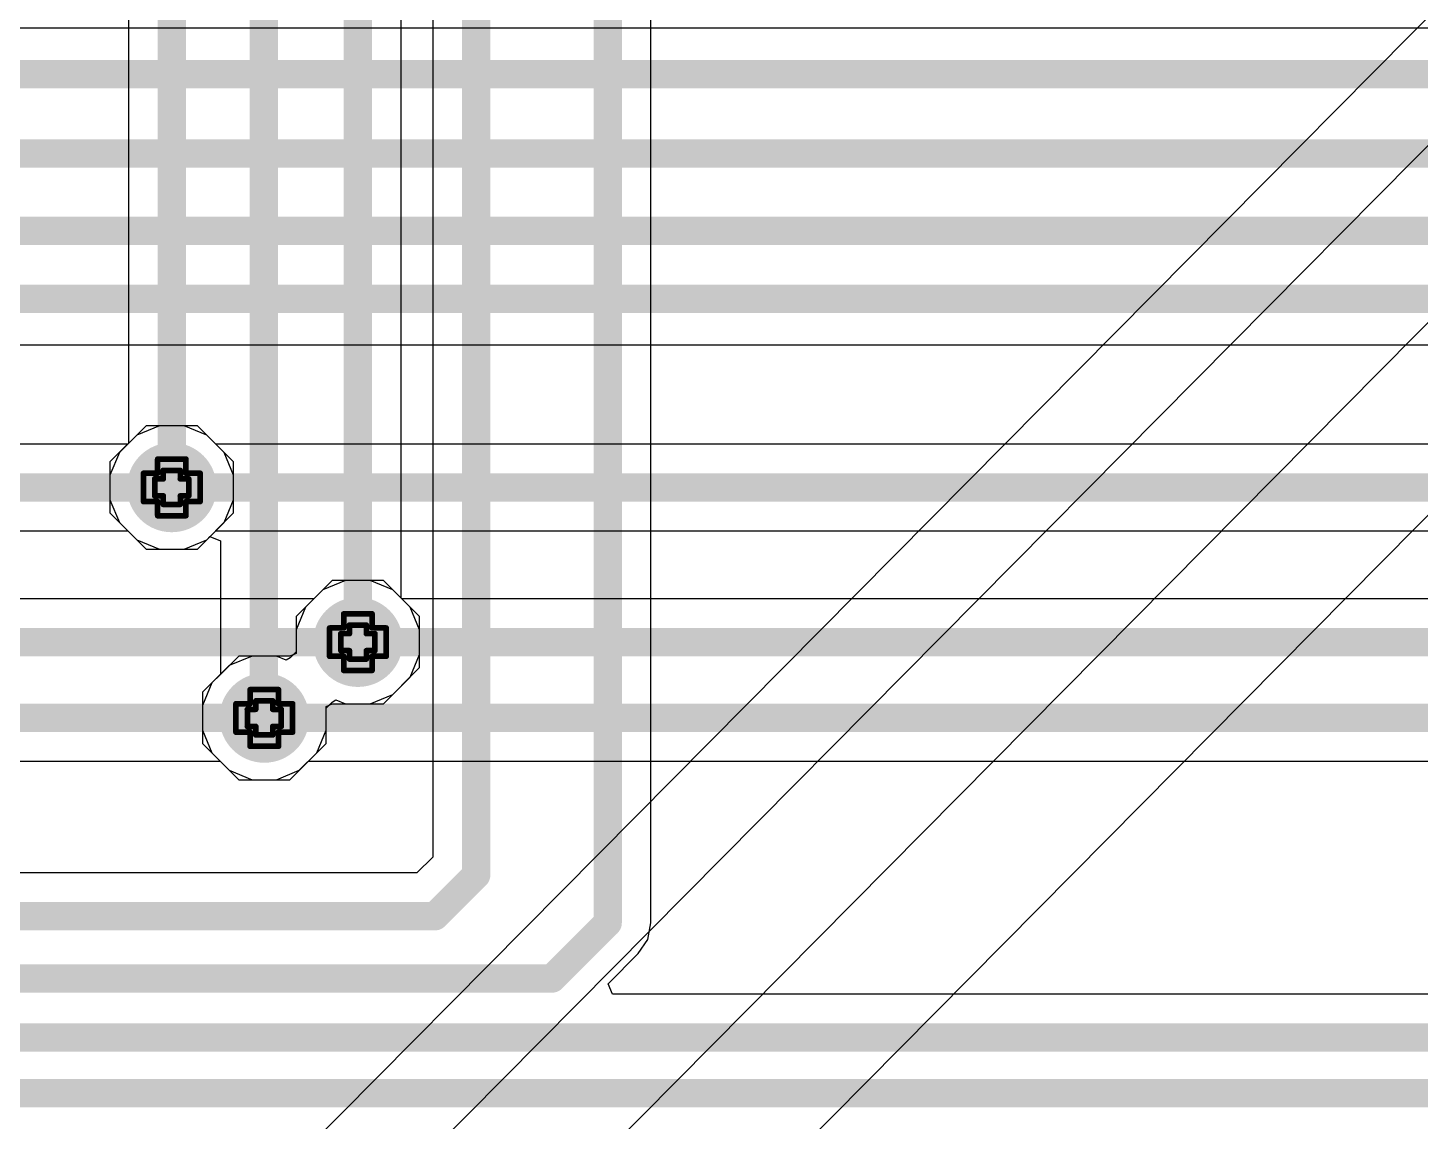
# Model space of a CAD drawing. Header units: inches. Extents: x -4 to 5258, y -4 to 5281.
# Drawn here: x 65.93 to 78.42, y 43.55 to 53.36 of the extents above; entities that cross this region are included whole.
import ezdxf

# ---------------------------------------------------------------- set-up
doc = ezdxf.new("R2010")
doc.units = ezdxf.units.IN
for name, color, linetype in [('Bottom Layer', 5, 'Continuous'), ('Bottom Solder', 6, 'Continuous'), ('Drill Drawing', 1, 'Continuous'), ('Layer 1', 16, 'Continuous'), ('Layer 2', 76, 'Continuous'), ('Top Layer', 1, 'Continuous'), ('Top Solder', 216, 'Continuous'), ('Via Holes', 16, 'Continuous')]:
    doc.layers.add(name, color=color, linetype=linetype)

# ---------------------------------------------------------------- blocks, each defined once
blk = doc.blocks.new('13_WQFN_HR__3_2__31')
at = {"layer": 'Top Solder'}
for p in [(-0.575, 1.81), (-0.547, -0.923), (0.575, 1.81), (1.178, -0.923)]:
    blk.add_line(p, (5220.676, 5271.621), dxfattribs=at)

msp = doc.modelspace()

# ---------------------------------------------------------------- hatches: boundary and pattern name
at = {"layer": 'Bottom Layer'}
h = msp.add_hatch(color=5, dxfattribs=at)
edge = h.paths.add_edge_path()
edge.add_arc((67.225, 49.237), 0.3, 0, 360)
h = msp.add_hatch(color=5, dxfattribs=at)
edge = h.paths.add_edge_path()
edge.add_arc((68.894, 47.849), 0.3, 0, 360)
h = msp.add_hatch(color=5, dxfattribs=at)
edge = h.paths.add_edge_path()
edge.add_arc((68.055, 47.169), 0.3, 0, 360)
at = {"layer": 'Bottom Solder'}
h = msp.add_hatch(color=6, dxfattribs=at)
edge = h.paths.add_edge_path()
edge.add_arc((67.225, 49.237), 0.402, 0, 360)
h = msp.add_hatch(color=6, dxfattribs=at)
edge = h.paths.add_edge_path()
edge.add_arc((68.894, 47.849), 0.402, 0, 360)
h = msp.add_hatch(color=6, dxfattribs=at)
edge = h.paths.add_edge_path()
edge.add_arc((68.055, 47.169), 0.402, 0, 360)
at = {"layer": 'Layer 1'}
h = msp.add_hatch(color=16, dxfattribs=at)
edge = h.paths.add_edge_path()
edge.add_arc((67.225, 49.237), 0.3, 0, 360)
h = msp.add_hatch(color=16, dxfattribs=at)
edge = h.paths.add_edge_path()
edge.add_arc((68.894, 47.849), 0.3, 0, 360)
h = msp.add_hatch(color=16, dxfattribs=at)
edge = h.paths.add_edge_path()
edge.add_arc((68.055, 47.169), 0.3, 0, 360)
at = {"layer": 'Layer 2'}
h = msp.add_hatch(color=76, dxfattribs=at)
edge = h.paths.add_edge_path()
edge.add_arc((67.225, 49.237), 0.3, 0, 360)
h = msp.add_hatch(color=76, dxfattribs=at)
edge = h.paths.add_edge_path()
edge.add_arc((68.894, 47.849), 0.3, 0, 360)
h = msp.add_hatch(color=76, dxfattribs=at)
edge = h.paths.add_edge_path()
edge.add_arc((68.055, 47.169), 0.3, 0, 360)
at = {"layer": 'Top Layer'}
h = msp.add_hatch(color=1, dxfattribs=at)
edge = h.paths.add_edge_path()
edge.add_arc((67.225, 49.237), 0.3, 0, 360)
h = msp.add_hatch(color=1, dxfattribs=at)
edge = h.paths.add_edge_path()
edge.add_arc((68.894, 47.849), 0.3, 0, 360)
h = msp.add_hatch(color=1, dxfattribs=at)
edge = h.paths.add_edge_path()
edge.add_arc((68.055, 47.169), 0.3, 0, 360)
at = {"layer": 'Top Solder'}
h = msp.add_hatch(color=216, dxfattribs=at)
edge = h.paths.add_edge_path()
edge.add_arc((67.225, 49.237), 0.402, 0, 360)
h = msp.add_hatch(color=216, dxfattribs=at)
edge = h.paths.add_edge_path()
edge.add_arc((68.894, 47.849), 0.402, 0, 360)
h = msp.add_hatch(color=216, dxfattribs=at)
edge = h.paths.add_edge_path()
edge.add_arc((68.055, 47.169), 0.402, 0, 360)
at = {"layer": 'Via Holes'}
h = msp.add_hatch(color=7, dxfattribs=at)
edge = h.paths.add_edge_path()
edge.add_arc((67.225, 49.237), 0.15, 0, 360)
h = msp.add_hatch(color=7, dxfattribs=at)
edge = h.paths.add_edge_path()
edge.add_arc((68.894, 47.849), 0.15, 0, 360)
h = msp.add_hatch(color=7, dxfattribs=at)
edge = h.paths.add_edge_path()
edge.add_arc((68.055, 47.169), 0.15, 0, 360)

# ---------------------------------------------------------------- linework, layer by layer
at = {"layer": 'Bottom Layer'}
for p, q in [((66.837, 64.885), (66.837, 49.632)), ((69.283, 48.244), (69.283, 64.405)), ((66.837, 49.632), (66.756, 49.551)), ((66.756, 49.551), (66.671, 49.348)), ((66.671, 49.348), (66.671, 49.127)), ((66.671, 49.127), (66.756, 48.923)), ((66.756, 48.923), (66.912, 48.768)), ((66.912, 48.768), (67.115, 48.683)), ((67.336, 48.683), (67.539, 48.768)), ((67.539, 48.768), (67.567, 48.796)), ((67.567, 48.796), (67.661, 48.757)), ((67.661, 48.757), (67.661, 47.559)), ((67.115, 48.683), (67.336, 48.683)), ((69.364, 48.163), (69.283, 48.244)), ((69.448, 47.959), (69.364, 48.163)), ((69.448, 47.739), (69.448, 47.959)), ((69.364, 47.535), (69.448, 47.739)), ((67.585, 47.483), (67.501, 47.28)), ((67.661, 47.559), (67.585, 47.483)), ((69.208, 47.38), (69.364, 47.535)), ((68.663, 47.311), (68.698, 47.331)), ((68.698, 47.331), (68.784, 47.295)), ((69.005, 47.295), (69.208, 47.38)), ((67.501, 47.28), (67.501, 47.059)), ((68.609, 47.258), (68.663, 47.311)), ((68.609, 47.059), (68.609, 47.258)), ((68.784, 47.295), (69.005, 47.295)), ((67.501, 47.059), (67.585, 46.856)), ((68.525, 46.856), (68.609, 47.059)), ((67.585, 46.856), (67.741, 46.7)), ((68.369, 46.7), (68.525, 46.856)), ((67.741, 46.7), (67.945, 46.615)), ((67.945, 46.615), (68.165, 46.615)), ((68.165, 46.615), (68.369, 46.7))]:
    msp.add_line(p, q, dxfattribs=at)
for points in [[(67.225, 49.237, 0.254, 0.254, 0), (67.225, 65.28, 0.254, 0.254, 0)], [(68.894, 47.849, 0.254, 0.254, 0), (68.894, 64.71, 0.254, 0.254, 0)], [(68.05, 47.175, 0.254, 0.254, 0), (68.05, 62.924, 0.254, 0.254, 0)], [(68.05, 47.175, 0.254, 0.254, 0), (68.055, 47.169, 0.254, 0.254, 0)]]:
    msp.add_lwpolyline(points, format="xyseb", dxfattribs=at)
for points in [[(67.162, 49.237, 0.127, 0.127, 1), (67.289, 49.237, 0.127, 0.127, 1)], [(68.831, 47.849, 0.127, 0.127, 1), (68.958, 47.849, 0.127, 0.127, 1)], [(67.986, 47.175, 0.127, 0.127, 1), (68.113, 47.175, 0.127, 0.127, 1)], [(67.986, 47.175, 0.127, 0.127, 1), (68.113, 47.175, 0.127, 0.127, 1)], [(67.991, 47.169, 0.127, 0.127, 1), (68.118, 47.169, 0.127, 0.127, 1)]]:
    msp.add_lwpolyline(points, format="xyseb", close=True, dxfattribs=at)
at = {"layer": 'Drill Drawing'}
for points in [[(67.098, 49.364, 0.0508, 0.0508, 0), (67.098, 49.491, 0.0508, 0.0508, 0)], [(67.098, 49.491, 0.0508, 0.0508, 0), (67.352, 49.491, 0.0508, 0.0508, 0)], [(67.352, 49.364, 0.0508, 0.0508, 0), (67.352, 49.491, 0.0508, 0.0508, 0)], [(66.971, 49.11, 0.0508, 0.0508, 0), (66.971, 49.364, 0.0508, 0.0508, 0)], [(66.971, 49.364, 0.0508, 0.0508, 0), (67.098, 49.364, 0.0508, 0.0508, 0)], [(67.073, 49.161, 0.0508, 0.0508, 0), (67.073, 49.314, 0.0508, 0.0508, 0)], [(67.073, 49.314, 0.0508, 0.0508, 0), (67.149, 49.314, 0.0508, 0.0508, 0)], [(67.149, 49.314, 0.0508, 0.0508, 0), (67.149, 49.39, 0.0508, 0.0508, 0)], [(67.149, 49.39, 0.0508, 0.0508, 0), (67.302, 49.39, 0.0508, 0.0508, 0)], [(67.302, 49.314, 0.0508, 0.0508, 0), (67.302, 49.39, 0.0508, 0.0508, 0)], [(67.302, 49.314, 0.0508, 0.0508, 0), (67.378, 49.314, 0.0508, 0.0508, 0)], [(67.352, 49.364, 0.0508, 0.0508, 0), (67.479, 49.364, 0.0508, 0.0508, 0)], [(67.378, 49.161, 0.0508, 0.0508, 0), (67.378, 49.314, 0.0508, 0.0508, 0)], [(67.479, 49.11, 0.0508, 0.0508, 0), (67.479, 49.364, 0.0508, 0.0508, 0)], [(66.971, 49.11, 0.0508, 0.0508, 0), (67.098, 49.11, 0.0508, 0.0508, 0)], [(67.073, 49.161, 0.0508, 0.0508, 0), (67.149, 49.161, 0.0508, 0.0508, 0)], [(67.098, 48.983, 0.0508, 0.0508, 0), (67.098, 49.11, 0.0508, 0.0508, 0)], [(67.149, 49.085, 0.0508, 0.0508, 0), (67.149, 49.161, 0.0508, 0.0508, 0)], [(67.149, 49.085, 0.0508, 0.0508, 0), (67.302, 49.085, 0.0508, 0.0508, 0)], [(67.302, 49.161, 0.0508, 0.0508, 0), (67.378, 49.161, 0.0508, 0.0508, 0)], [(67.302, 49.085, 0.0508, 0.0508, 0), (67.302, 49.161, 0.0508, 0.0508, 0)], [(67.352, 49.11, 0.0508, 0.0508, 0), (67.479, 49.11, 0.0508, 0.0508, 0)], [(67.352, 48.983, 0.0508, 0.0508, 0), (67.352, 49.11, 0.0508, 0.0508, 0)], [(67.098, 48.983, 0.0508, 0.0508, 0), (67.352, 48.983, 0.0508, 0.0508, 0)], [(68.767, 47.976, 0.0508, 0.0508, 0), (68.767, 48.103, 0.0508, 0.0508, 0)], [(68.767, 48.103, 0.0508, 0.0508, 0), (69.021, 48.103, 0.0508, 0.0508, 0)], [(69.021, 47.976, 0.0508, 0.0508, 0), (69.021, 48.103, 0.0508, 0.0508, 0)], [(68.64, 47.722, 0.0508, 0.0508, 0), (68.64, 47.976, 0.0508, 0.0508, 0)], [(68.64, 47.976, 0.0508, 0.0508, 0), (68.767, 47.976, 0.0508, 0.0508, 0)], [(68.742, 47.773, 0.0508, 0.0508, 0), (68.742, 47.925, 0.0508, 0.0508, 0)], [(68.742, 47.925, 0.0508, 0.0508, 0), (68.818, 47.925, 0.0508, 0.0508, 0)], [(68.818, 47.925, 0.0508, 0.0508, 0), (68.818, 48.002, 0.0508, 0.0508, 0)], [(68.818, 48.002, 0.0508, 0.0508, 0), (68.971, 48.002, 0.0508, 0.0508, 0)], [(68.971, 47.925, 0.0508, 0.0508, 0), (68.971, 48.002, 0.0508, 0.0508, 0)], [(68.971, 47.925, 0.0508, 0.0508, 0), (69.047, 47.925, 0.0508, 0.0508, 0)], [(69.021, 47.976, 0.0508, 0.0508, 0), (69.148, 47.976, 0.0508, 0.0508, 0)], [(69.047, 47.773, 0.0508, 0.0508, 0), (69.047, 47.925, 0.0508, 0.0508, 0)], [(69.148, 47.722, 0.0508, 0.0508, 0), (69.148, 47.976, 0.0508, 0.0508, 0)], [(68.64, 47.722, 0.0508, 0.0508, 0), (68.767, 47.722, 0.0508, 0.0508, 0)], [(68.742, 47.773, 0.0508, 0.0508, 0), (68.818, 47.773, 0.0508, 0.0508, 0)], [(68.767, 47.595, 0.0508, 0.0508, 0), (68.767, 47.722, 0.0508, 0.0508, 0)], [(68.818, 47.697, 0.0508, 0.0508, 0), (68.818, 47.773, 0.0508, 0.0508, 0)], [(68.818, 47.697, 0.0508, 0.0508, 0), (68.971, 47.697, 0.0508, 0.0508, 0)], [(68.971, 47.773, 0.0508, 0.0508, 0), (69.047, 47.773, 0.0508, 0.0508, 0)], [(68.971, 47.697, 0.0508, 0.0508, 0), (68.971, 47.773, 0.0508, 0.0508, 0)], [(69.021, 47.722, 0.0508, 0.0508, 0), (69.148, 47.722, 0.0508, 0.0508, 0)], [(69.021, 47.595, 0.0508, 0.0508, 0), (69.021, 47.722, 0.0508, 0.0508, 0)], [(68.767, 47.595, 0.0508, 0.0508, 0), (69.021, 47.595, 0.0508, 0.0508, 0)], [(67.928, 47.296, 0.0508, 0.0508, 0), (67.928, 47.423, 0.0508, 0.0508, 0)], [(67.928, 47.423, 0.0508, 0.0508, 0), (68.182, 47.423, 0.0508, 0.0508, 0)], [(67.979, 47.246, 0.0508, 0.0508, 0), (67.979, 47.322, 0.0508, 0.0508, 0)], [(67.979, 47.322, 0.0508, 0.0508, 0), (68.131, 47.322, 0.0508, 0.0508, 0)], [(68.131, 47.246, 0.0508, 0.0508, 0), (68.131, 47.322, 0.0508, 0.0508, 0)], [(68.182, 47.296, 0.0508, 0.0508, 0), (68.182, 47.423, 0.0508, 0.0508, 0)], [(67.801, 47.042, 0.0508, 0.0508, 0), (67.801, 47.296, 0.0508, 0.0508, 0)], [(67.801, 47.296, 0.0508, 0.0508, 0), (67.928, 47.296, 0.0508, 0.0508, 0)], [(67.903, 47.093, 0.0508, 0.0508, 0), (67.903, 47.246, 0.0508, 0.0508, 0)], [(67.903, 47.246, 0.0508, 0.0508, 0), (67.979, 47.246, 0.0508, 0.0508, 0)], [(68.131, 47.246, 0.0508, 0.0508, 0), (68.207, 47.246, 0.0508, 0.0508, 0)], [(68.182, 47.296, 0.0508, 0.0508, 0), (68.309, 47.296, 0.0508, 0.0508, 0)], [(68.207, 47.093, 0.0508, 0.0508, 0), (68.207, 47.246, 0.0508, 0.0508, 0)], [(68.309, 47.042, 0.0508, 0.0508, 0), (68.309, 47.296, 0.0508, 0.0508, 0)], [(67.903, 47.093, 0.0508, 0.0508, 0), (67.979, 47.093, 0.0508, 0.0508, 0)], [(67.979, 47.017, 0.0508, 0.0508, 0), (67.979, 47.093, 0.0508, 0.0508, 0)], [(68.131, 47.093, 0.0508, 0.0508, 0), (68.207, 47.093, 0.0508, 0.0508, 0)], [(68.131, 47.017, 0.0508, 0.0508, 0), (68.131, 47.093, 0.0508, 0.0508, 0)], [(67.801, 47.042, 0.0508, 0.0508, 0), (67.928, 47.042, 0.0508, 0.0508, 0)], [(67.928, 46.915, 0.0508, 0.0508, 0), (67.928, 47.042, 0.0508, 0.0508, 0)], [(67.979, 47.017, 0.0508, 0.0508, 0), (68.131, 47.017, 0.0508, 0.0508, 0)], [(68.182, 47.042, 0.0508, 0.0508, 0), (68.309, 47.042, 0.0508, 0.0508, 0)], [(68.182, 46.915, 0.0508, 0.0508, 0), (68.182, 47.042, 0.0508, 0.0508, 0)], [(67.928, 46.915, 0.0508, 0.0508, 0), (68.182, 46.915, 0.0508, 0.0508, 0)]]:
    msp.add_lwpolyline(points, format="xyseb", dxfattribs=at)
for points in [[(67.086, 49.491, 0.0254, 0.0254, 1), (67.111, 49.491, 0.0254, 0.0254, 1)], [(67.086, 49.491, 0.0254, 0.0254, 1), (67.111, 49.491, 0.0254, 0.0254, 1)], [(67.34, 49.491, 0.0254, 0.0254, 1), (67.365, 49.491, 0.0254, 0.0254, 1)], [(67.34, 49.491, 0.0254, 0.0254, 1), (67.365, 49.491, 0.0254, 0.0254, 1)], [(66.959, 49.364, 0.0254, 0.0254, 1), (66.984, 49.364, 0.0254, 0.0254, 1)], [(66.959, 49.364, 0.0254, 0.0254, 1), (66.984, 49.364, 0.0254, 0.0254, 1)], [(67.06, 49.314, 0.0254, 0.0254, 1), (67.086, 49.314, 0.0254, 0.0254, 1)], [(67.06, 49.314, 0.0254, 0.0254, 1), (67.086, 49.314, 0.0254, 0.0254, 1)], [(67.086, 49.364, 0.0254, 0.0254, 1), (67.111, 49.364, 0.0254, 0.0254, 1)], [(67.086, 49.364, 0.0254, 0.0254, 1), (67.111, 49.364, 0.0254, 0.0254, 1)], [(67.136, 49.39, 0.0254, 0.0254, 1), (67.162, 49.39, 0.0254, 0.0254, 1)], [(67.136, 49.39, 0.0254, 0.0254, 1), (67.162, 49.39, 0.0254, 0.0254, 1)], [(67.136, 49.314, 0.0254, 0.0254, 1), (67.162, 49.314, 0.0254, 0.0254, 1)], [(67.136, 49.314, 0.0254, 0.0254, 1), (67.162, 49.314, 0.0254, 0.0254, 1)], [(67.289, 49.39, 0.0254, 0.0254, 1), (67.314, 49.39, 0.0254, 0.0254, 1)], [(67.289, 49.39, 0.0254, 0.0254, 1), (67.314, 49.39, 0.0254, 0.0254, 1)], [(67.289, 49.314, 0.0254, 0.0254, 1), (67.314, 49.314, 0.0254, 0.0254, 1)], [(67.289, 49.314, 0.0254, 0.0254, 1), (67.314, 49.314, 0.0254, 0.0254, 1)], [(67.34, 49.364, 0.0254, 0.0254, 1), (67.365, 49.364, 0.0254, 0.0254, 1)], [(67.34, 49.364, 0.0254, 0.0254, 1), (67.365, 49.364, 0.0254, 0.0254, 1)], [(67.365, 49.314, 0.0254, 0.0254, 1), (67.39, 49.314, 0.0254, 0.0254, 1)], [(67.365, 49.314, 0.0254, 0.0254, 1), (67.39, 49.314, 0.0254, 0.0254, 1)], [(67.467, 49.364, 0.0254, 0.0254, 1), (67.492, 49.364, 0.0254, 0.0254, 1)], [(67.467, 49.364, 0.0254, 0.0254, 1), (67.492, 49.364, 0.0254, 0.0254, 1)], [(66.959, 49.11, 0.0254, 0.0254, 1), (66.984, 49.11, 0.0254, 0.0254, 1)], [(66.959, 49.11, 0.0254, 0.0254, 1), (66.984, 49.11, 0.0254, 0.0254, 1)], [(67.06, 49.161, 0.0254, 0.0254, 1), (67.086, 49.161, 0.0254, 0.0254, 1)], [(67.06, 49.161, 0.0254, 0.0254, 1), (67.086, 49.161, 0.0254, 0.0254, 1)], [(67.086, 49.11, 0.0254, 0.0254, 1), (67.111, 49.11, 0.0254, 0.0254, 1)], [(67.086, 49.11, 0.0254, 0.0254, 1), (67.111, 49.11, 0.0254, 0.0254, 1)], [(67.136, 49.161, 0.0254, 0.0254, 1), (67.162, 49.161, 0.0254, 0.0254, 1)], [(67.136, 49.161, 0.0254, 0.0254, 1), (67.162, 49.161, 0.0254, 0.0254, 1)], [(67.136, 49.085, 0.0254, 0.0254, 1), (67.162, 49.085, 0.0254, 0.0254, 1)], [(67.136, 49.085, 0.0254, 0.0254, 1), (67.162, 49.085, 0.0254, 0.0254, 1)], [(67.289, 49.161, 0.0254, 0.0254, 1), (67.314, 49.161, 0.0254, 0.0254, 1)], [(67.289, 49.161, 0.0254, 0.0254, 1), (67.314, 49.161, 0.0254, 0.0254, 1)], [(67.289, 49.085, 0.0254, 0.0254, 1), (67.314, 49.085, 0.0254, 0.0254, 1)], [(67.289, 49.085, 0.0254, 0.0254, 1), (67.314, 49.085, 0.0254, 0.0254, 1)], [(67.34, 49.11, 0.0254, 0.0254, 1), (67.365, 49.11, 0.0254, 0.0254, 1)], [(67.34, 49.11, 0.0254, 0.0254, 1), (67.365, 49.11, 0.0254, 0.0254, 1)], [(67.365, 49.161, 0.0254, 0.0254, 1), (67.39, 49.161, 0.0254, 0.0254, 1)], [(67.365, 49.161, 0.0254, 0.0254, 1), (67.39, 49.161, 0.0254, 0.0254, 1)], [(67.467, 49.11, 0.0254, 0.0254, 1), (67.492, 49.11, 0.0254, 0.0254, 1)], [(67.467, 49.11, 0.0254, 0.0254, 1), (67.492, 49.11, 0.0254, 0.0254, 1)], [(67.086, 48.983, 0.0254, 0.0254, 1), (67.111, 48.983, 0.0254, 0.0254, 1)], [(67.086, 48.983, 0.0254, 0.0254, 1), (67.111, 48.983, 0.0254, 0.0254, 1)], [(67.34, 48.983, 0.0254, 0.0254, 1), (67.365, 48.983, 0.0254, 0.0254, 1)], [(67.34, 48.983, 0.0254, 0.0254, 1), (67.365, 48.983, 0.0254, 0.0254, 1)], [(68.755, 48.103, 0.0254, 0.0254, 1), (68.78, 48.103, 0.0254, 0.0254, 1)], [(68.755, 48.103, 0.0254, 0.0254, 1), (68.78, 48.103, 0.0254, 0.0254, 1)], [(69.009, 48.103, 0.0254, 0.0254, 1), (69.034, 48.103, 0.0254, 0.0254, 1)], [(69.009, 48.103, 0.0254, 0.0254, 1), (69.034, 48.103, 0.0254, 0.0254, 1)], [(68.628, 47.976, 0.0254, 0.0254, 1), (68.653, 47.976, 0.0254, 0.0254, 1)], [(68.628, 47.976, 0.0254, 0.0254, 1), (68.653, 47.976, 0.0254, 0.0254, 1)], [(68.729, 47.925, 0.0254, 0.0254, 1), (68.755, 47.925, 0.0254, 0.0254, 1)], [(68.729, 47.925, 0.0254, 0.0254, 1), (68.755, 47.925, 0.0254, 0.0254, 1)], [(68.755, 47.976, 0.0254, 0.0254, 1), (68.78, 47.976, 0.0254, 0.0254, 1)], [(68.755, 47.976, 0.0254, 0.0254, 1), (68.78, 47.976, 0.0254, 0.0254, 1)], [(68.806, 48.002, 0.0254, 0.0254, 1), (68.831, 48.002, 0.0254, 0.0254, 1)], [(68.806, 48.002, 0.0254, 0.0254, 1), (68.831, 48.002, 0.0254, 0.0254, 1)], [(68.806, 47.925, 0.0254, 0.0254, 1), (68.831, 47.925, 0.0254, 0.0254, 1)], [(68.806, 47.925, 0.0254, 0.0254, 1), (68.831, 47.925, 0.0254, 0.0254, 1)], [(68.958, 48.002, 0.0254, 0.0254, 1), (68.983, 48.002, 0.0254, 0.0254, 1)], [(68.958, 48.002, 0.0254, 0.0254, 1), (68.983, 48.002, 0.0254, 0.0254, 1)], [(68.958, 47.925, 0.0254, 0.0254, 1), (68.983, 47.925, 0.0254, 0.0254, 1)], [(68.958, 47.925, 0.0254, 0.0254, 1), (68.983, 47.925, 0.0254, 0.0254, 1)], [(69.009, 47.976, 0.0254, 0.0254, 1), (69.034, 47.976, 0.0254, 0.0254, 1)], [(69.009, 47.976, 0.0254, 0.0254, 1), (69.034, 47.976, 0.0254, 0.0254, 1)], [(69.034, 47.925, 0.0254, 0.0254, 1), (69.06, 47.925, 0.0254, 0.0254, 1)], [(69.034, 47.925, 0.0254, 0.0254, 1), (69.06, 47.925, 0.0254, 0.0254, 1)], [(69.136, 47.976, 0.0254, 0.0254, 1), (69.161, 47.976, 0.0254, 0.0254, 1)], [(69.136, 47.976, 0.0254, 0.0254, 1), (69.161, 47.976, 0.0254, 0.0254, 1)], [(68.628, 47.722, 0.0254, 0.0254, 1), (68.653, 47.722, 0.0254, 0.0254, 1)], [(68.628, 47.722, 0.0254, 0.0254, 1), (68.653, 47.722, 0.0254, 0.0254, 1)], [(68.729, 47.773, 0.0254, 0.0254, 1), (68.755, 47.773, 0.0254, 0.0254, 1)], [(68.729, 47.773, 0.0254, 0.0254, 1), (68.755, 47.773, 0.0254, 0.0254, 1)], [(68.755, 47.722, 0.0254, 0.0254, 1), (68.78, 47.722, 0.0254, 0.0254, 1)], [(68.755, 47.722, 0.0254, 0.0254, 1), (68.78, 47.722, 0.0254, 0.0254, 1)], [(68.806, 47.773, 0.0254, 0.0254, 1), (68.831, 47.773, 0.0254, 0.0254, 1)], [(68.806, 47.773, 0.0254, 0.0254, 1), (68.831, 47.773, 0.0254, 0.0254, 1)], [(68.806, 47.697, 0.0254, 0.0254, 1), (68.831, 47.697, 0.0254, 0.0254, 1)], [(68.806, 47.697, 0.0254, 0.0254, 1), (68.831, 47.697, 0.0254, 0.0254, 1)], [(68.958, 47.773, 0.0254, 0.0254, 1), (68.983, 47.773, 0.0254, 0.0254, 1)], [(68.958, 47.773, 0.0254, 0.0254, 1), (68.983, 47.773, 0.0254, 0.0254, 1)], [(68.958, 47.697, 0.0254, 0.0254, 1), (68.983, 47.697, 0.0254, 0.0254, 1)], [(68.958, 47.697, 0.0254, 0.0254, 1), (68.983, 47.697, 0.0254, 0.0254, 1)], [(69.009, 47.722, 0.0254, 0.0254, 1), (69.034, 47.722, 0.0254, 0.0254, 1)], [(69.009, 47.722, 0.0254, 0.0254, 1), (69.034, 47.722, 0.0254, 0.0254, 1)], [(69.034, 47.773, 0.0254, 0.0254, 1), (69.06, 47.773, 0.0254, 0.0254, 1)], [(69.034, 47.773, 0.0254, 0.0254, 1), (69.06, 47.773, 0.0254, 0.0254, 1)], [(69.136, 47.722, 0.0254, 0.0254, 1), (69.161, 47.722, 0.0254, 0.0254, 1)], [(69.136, 47.722, 0.0254, 0.0254, 1), (69.161, 47.722, 0.0254, 0.0254, 1)], [(68.755, 47.595, 0.0254, 0.0254, 1), (68.78, 47.595, 0.0254, 0.0254, 1)], [(68.755, 47.595, 0.0254, 0.0254, 1), (68.78, 47.595, 0.0254, 0.0254, 1)], [(69.009, 47.595, 0.0254, 0.0254, 1), (69.034, 47.595, 0.0254, 0.0254, 1)], [(69.009, 47.595, 0.0254, 0.0254, 1), (69.034, 47.595, 0.0254, 0.0254, 1)], [(67.915, 47.423, 0.0254, 0.0254, 1), (67.941, 47.423, 0.0254, 0.0254, 1)], [(67.915, 47.423, 0.0254, 0.0254, 1), (67.941, 47.423, 0.0254, 0.0254, 1)], [(67.966, 47.322, 0.0254, 0.0254, 1), (67.991, 47.322, 0.0254, 0.0254, 1)], [(67.966, 47.322, 0.0254, 0.0254, 1), (67.991, 47.322, 0.0254, 0.0254, 1)], [(68.118, 47.322, 0.0254, 0.0254, 1), (68.144, 47.322, 0.0254, 0.0254, 1)], [(68.118, 47.322, 0.0254, 0.0254, 1), (68.144, 47.322, 0.0254, 0.0254, 1)], [(68.169, 47.423, 0.0254, 0.0254, 1), (68.195, 47.423, 0.0254, 0.0254, 1)], [(68.169, 47.423, 0.0254, 0.0254, 1), (68.195, 47.423, 0.0254, 0.0254, 1)], [(67.788, 47.296, 0.0254, 0.0254, 1), (67.814, 47.296, 0.0254, 0.0254, 1)], [(67.788, 47.296, 0.0254, 0.0254, 1), (67.814, 47.296, 0.0254, 0.0254, 1)], [(67.89, 47.246, 0.0254, 0.0254, 1), (67.915, 47.246, 0.0254, 0.0254, 1)], [(67.89, 47.246, 0.0254, 0.0254, 1), (67.915, 47.246, 0.0254, 0.0254, 1)], [(67.915, 47.296, 0.0254, 0.0254, 1), (67.941, 47.296, 0.0254, 0.0254, 1)], [(67.915, 47.296, 0.0254, 0.0254, 1), (67.941, 47.296, 0.0254, 0.0254, 1)], [(67.966, 47.246, 0.0254, 0.0254, 1), (67.991, 47.246, 0.0254, 0.0254, 1)], [(67.966, 47.246, 0.0254, 0.0254, 1), (67.991, 47.246, 0.0254, 0.0254, 1)], [(68.118, 47.246, 0.0254, 0.0254, 1), (68.144, 47.246, 0.0254, 0.0254, 1)], [(68.118, 47.246, 0.0254, 0.0254, 1), (68.144, 47.246, 0.0254, 0.0254, 1)], [(68.169, 47.296, 0.0254, 0.0254, 1), (68.195, 47.296, 0.0254, 0.0254, 1)], [(68.169, 47.296, 0.0254, 0.0254, 1), (68.195, 47.296, 0.0254, 0.0254, 1)], [(68.195, 47.246, 0.0254, 0.0254, 1), (68.22, 47.246, 0.0254, 0.0254, 1)], [(68.195, 47.246, 0.0254, 0.0254, 1), (68.22, 47.246, 0.0254, 0.0254, 1)], [(68.296, 47.296, 0.0254, 0.0254, 1), (68.322, 47.296, 0.0254, 0.0254, 1)], [(68.296, 47.296, 0.0254, 0.0254, 1), (68.322, 47.296, 0.0254, 0.0254, 1)], [(67.89, 47.093, 0.0254, 0.0254, 1), (67.915, 47.093, 0.0254, 0.0254, 1)], [(67.89, 47.093, 0.0254, 0.0254, 1), (67.915, 47.093, 0.0254, 0.0254, 1)], [(67.966, 47.093, 0.0254, 0.0254, 1), (67.991, 47.093, 0.0254, 0.0254, 1)], [(67.966, 47.093, 0.0254, 0.0254, 1), (67.991, 47.093, 0.0254, 0.0254, 1)], [(68.118, 47.093, 0.0254, 0.0254, 1), (68.144, 47.093, 0.0254, 0.0254, 1)], [(68.118, 47.093, 0.0254, 0.0254, 1), (68.144, 47.093, 0.0254, 0.0254, 1)], [(68.195, 47.093, 0.0254, 0.0254, 1), (68.22, 47.093, 0.0254, 0.0254, 1)], [(68.195, 47.093, 0.0254, 0.0254, 1), (68.22, 47.093, 0.0254, 0.0254, 1)], [(67.788, 47.042, 0.0254, 0.0254, 1), (67.814, 47.042, 0.0254, 0.0254, 1)], [(67.788, 47.042, 0.0254, 0.0254, 1), (67.814, 47.042, 0.0254, 0.0254, 1)], [(67.915, 47.042, 0.0254, 0.0254, 1), (67.941, 47.042, 0.0254, 0.0254, 1)], [(67.915, 47.042, 0.0254, 0.0254, 1), (67.941, 47.042, 0.0254, 0.0254, 1)], [(67.966, 47.017, 0.0254, 0.0254, 1), (67.991, 47.017, 0.0254, 0.0254, 1)], [(67.966, 47.017, 0.0254, 0.0254, 1), (67.991, 47.017, 0.0254, 0.0254, 1)], [(68.118, 47.017, 0.0254, 0.0254, 1), (68.144, 47.017, 0.0254, 0.0254, 1)], [(68.118, 47.017, 0.0254, 0.0254, 1), (68.144, 47.017, 0.0254, 0.0254, 1)], [(68.169, 47.042, 0.0254, 0.0254, 1), (68.195, 47.042, 0.0254, 0.0254, 1)], [(68.169, 47.042, 0.0254, 0.0254, 1), (68.195, 47.042, 0.0254, 0.0254, 1)], [(68.296, 47.042, 0.0254, 0.0254, 1), (68.322, 47.042, 0.0254, 0.0254, 1)], [(68.296, 47.042, 0.0254, 0.0254, 1), (68.322, 47.042, 0.0254, 0.0254, 1)], [(67.915, 46.915, 0.0254, 0.0254, 1), (67.941, 46.915, 0.0254, 0.0254, 1)], [(67.915, 46.915, 0.0254, 0.0254, 1), (67.941, 46.915, 0.0254, 0.0254, 1)], [(68.169, 46.915, 0.0254, 0.0254, 1), (68.195, 46.915, 0.0254, 0.0254, 1)], [(68.169, 46.915, 0.0254, 0.0254, 1), (68.195, 46.915, 0.0254, 0.0254, 1)]]:
    msp.add_lwpolyline(points, format="xyseb", close=True, dxfattribs=at)
at = {"layer": 'Layer 1'}
for p, q in [((66.912, 49.707), (66.83, 49.626)), ((67.115, 49.791), (66.912, 49.707)), ((67.336, 49.791), (67.115, 49.791)), ((67.539, 49.707), (67.336, 49.791)), ((67.62, 49.626), (67.539, 49.707)), ((66.83, 49.626), (62.487, 49.626)), ((82.58, 49.626), (67.62, 49.626)), ((62.487, 48.849), (66.83, 48.849)), ((66.83, 48.849), (66.912, 48.768)), ((67.539, 48.768), (67.62, 48.849)), ((67.62, 48.849), (82.561, 48.849)), ((66.912, 48.768), (67.115, 48.683)), ((67.336, 48.683), (67.539, 48.768)), ((67.115, 48.683), (67.336, 48.683)), ((68.784, 48.403), (68.581, 48.319)), ((69.005, 48.403), (68.784, 48.403)), ((69.208, 48.319), (69.005, 48.403)), ((68.499, 48.238), (57.433, 48.238)), ((68.581, 48.319), (68.499, 48.238)), ((69.289, 48.238), (69.208, 48.319)), ((83.308, 48.238), (69.289, 48.238)), ((56.509, 46.781), (67.66, 46.781)), ((67.66, 46.781), (67.741, 46.7)), ((68.369, 46.7), (68.45, 46.781)), ((68.45, 46.781), (84.019, 46.781)), ((67.741, 46.7), (67.945, 46.615)), ((67.945, 46.615), (68.165, 46.615)), ((68.165, 46.615), (68.369, 46.7))]:
    msp.add_line(p, q, dxfattribs=at)
for points in [[(62.092, 49.237, 0.254, 0.254, 0), (67.225, 49.237, 0.254, 0.254, 0)], [(67.225, 49.237, 0.254, 0.254, 0), (82.956, 49.237, 0.254, 0.254, 0)], [(57.038, 47.849, 0.254, 0.254, 0), (68.894, 47.849, 0.254, 0.254, 0)], [(68.894, 47.849, 0.254, 0.254, 0), (83.703, 47.849, 0.254, 0.254, 0)], [(56.114, 47.169, 0.254, 0.254, 0), (68.055, 47.169, 0.254, 0.254, 0)], [(68.055, 47.169, 0.254, 0.254, 0), (84.414, 47.169, 0.254, 0.254, 0)]]:
    msp.add_lwpolyline(points, format="xyseb", dxfattribs=at)
for points in [[(67.162, 49.237, 0.127, 0.127, 1), (67.289, 49.237, 0.127, 0.127, 1)], [(67.162, 49.237, 0.127, 0.127, 1), (67.289, 49.237, 0.127, 0.127, 1)], [(68.831, 47.849, 0.127, 0.127, 1), (68.958, 47.849, 0.127, 0.127, 1)], [(68.831, 47.849, 0.127, 0.127, 1), (68.958, 47.849, 0.127, 0.127, 1)], [(67.991, 47.169, 0.127, 0.127, 1), (68.118, 47.169, 0.127, 0.127, 1)], [(67.991, 47.169, 0.127, 0.127, 1), (68.118, 47.169, 0.127, 0.127, 1)]]:
    msp.add_lwpolyline(points, format="xyseb", close=True, dxfattribs=at)
at = {"layer": 'Layer 2'}
for p, q in [((69.567, 64.409), (69.567, 45.921)), ((71.523, 45.33), (71.523, 64.409)), ((66.912, 49.707), (66.756, 49.551)), ((67.115, 49.791), (66.912, 49.707)), ((67.336, 49.791), (67.115, 49.791)), ((67.539, 49.707), (67.336, 49.791)), ((67.695, 49.551), (67.539, 49.707)), ((66.756, 49.551), (66.671, 49.348)), ((67.779, 49.348), (67.695, 49.551)), ((66.671, 49.348), (66.671, 49.127)), ((67.779, 49.127), (67.779, 49.348)), ((66.671, 49.127), (66.756, 48.923)), ((67.695, 48.923), (67.779, 49.127)), ((66.756, 48.923), (66.912, 48.768)), ((67.539, 48.768), (67.695, 48.923)), ((66.912, 48.768), (67.115, 48.683)), ((67.336, 48.683), (67.539, 48.768)), ((67.115, 48.683), (67.336, 48.683)), ((68.784, 48.403), (68.581, 48.319)), ((69.005, 48.403), (68.784, 48.403)), ((69.208, 48.319), (69.005, 48.403)), ((68.581, 48.319), (68.425, 48.163)), ((69.364, 48.163), (69.208, 48.319)), ((68.425, 48.163), (68.34, 47.959)), ((69.448, 47.959), (69.364, 48.163)), ((68.34, 47.959), (68.34, 47.761)), ((69.448, 47.739), (69.448, 47.959)), ((67.945, 47.723), (67.741, 47.639)), ((68.165, 47.723), (67.945, 47.723)), ((68.252, 47.688), (68.165, 47.723)), ((68.287, 47.708), (68.252, 47.688)), ((68.34, 47.761), (68.287, 47.708)), ((69.364, 47.535), (69.448, 47.739)), ((67.741, 47.639), (67.585, 47.483)), ((67.585, 47.483), (67.501, 47.28)), ((69.208, 47.38), (69.364, 47.535)), ((68.663, 47.311), (68.698, 47.331)), ((68.698, 47.331), (68.784, 47.295)), ((69.005, 47.295), (69.208, 47.38)), ((67.501, 47.28), (67.501, 47.059)), ((68.609, 47.258), (68.663, 47.311)), ((68.609, 47.059), (68.609, 47.258)), ((68.784, 47.295), (69.005, 47.295)), ((67.501, 47.059), (67.585, 46.856)), ((68.525, 46.856), (68.609, 47.059)), ((67.585, 46.856), (67.741, 46.7)), ((68.369, 46.7), (68.525, 46.856)), ((67.741, 46.7), (67.945, 46.615)), ((67.945, 46.615), (68.165, 46.615)), ((68.165, 46.615), (68.369, 46.7)), ((69.567, 45.921), (69.424, 45.778)), ((69.424, 45.778), (51.064, 45.778)), ((71.494, 45.182), (71.523, 45.33)), ((71.409, 45.056), (71.494, 45.182)), ((71.138, 44.785), (71.409, 45.056)), ((71.177, 44.691), (71.138, 44.785)), ((94.723, 44.691), (71.177, 44.691))]:
    msp.add_line(p, q, dxfattribs=at)
for points in [[(69.955, 45.76, 0.254, 0.254, 0), (69.955, 64.804, 0.254, 0.254, 0)], [(71.135, 45.33, 0.254, 0.254, 0), (71.135, 64.804, 0.254, 0.254, 0)], [(69.585, 45.39, 0.254, 0.254, 0), (69.955, 45.76, 0.254, 0.254, 0)], [(44.691, 45.39, 0.254, 0.254, 0), (69.585, 45.39, 0.254, 0.254, 0)], [(70.636, 44.831, 0.254, 0.254, 0), (71.135, 45.33, 0.254, 0.254, 0)], [(45.166, 44.831, 0.254, 0.254, 0), (70.636, 44.831, 0.254, 0.254, 0)], [(45.327, 44.302, 0.254, 0.254, 0), (94.884, 44.302, 0.254, 0.254, 0)], [(45.57, 43.804, 0.254, 0.254, 0), (95.757, 43.804, 0.254, 0.254, 0)]]:
    msp.add_lwpolyline(points, format="xyseb", dxfattribs=at)
for points in [[(69.892, 45.76, 0.127, 0.127, 1), (70.019, 45.76, 0.127, 0.127, 1)], [(69.892, 45.76, 0.127, 0.127, 1), (70.019, 45.76, 0.127, 0.127, 1)], [(69.522, 45.39, 0.127, 0.127, 1), (69.649, 45.39, 0.127, 0.127, 1)], [(69.522, 45.39, 0.127, 0.127, 1), (69.649, 45.39, 0.127, 0.127, 1)], [(71.071, 45.33, 0.127, 0.127, 1), (71.198, 45.33, 0.127, 0.127, 1)], [(71.071, 45.33, 0.127, 0.127, 1), (71.198, 45.33, 0.127, 0.127, 1)], [(70.572, 44.831, 0.127, 0.127, 1), (70.699, 44.831, 0.127, 0.127, 1)], [(70.572, 44.831, 0.127, 0.127, 1), (70.699, 44.831, 0.127, 0.127, 1)]]:
    msp.add_lwpolyline(points, format="xyseb", close=True, dxfattribs=at)
at = {"layer": 'Top Layer'}
for p, q in [((94.999, 53.357), (50.137, 53.357)), ((43.249, 50.516), (94.352, 50.516)), ((66.996, 49.791), (66.671, 49.467)), ((67.455, 49.791), (66.996, 49.791)), ((67.779, 49.467), (67.455, 49.791)), ((66.671, 49.467), (66.671, 49.008)), ((67.779, 49.008), (67.779, 49.467)), ((66.671, 49.008), (66.996, 48.683)), ((67.455, 48.683), (67.779, 49.008)), ((66.996, 48.683), (67.455, 48.683)), ((68.665, 48.403), (68.34, 48.079)), ((69.124, 48.403), (68.665, 48.403)), ((69.448, 48.079), (69.124, 48.403)), ((68.34, 48.079), (68.34, 47.747)), ((69.448, 47.62), (69.448, 48.079)), ((67.826, 47.723), (67.501, 47.399)), ((68.284, 47.723), (67.826, 47.723)), ((68.34, 47.747), (68.284, 47.723)), ((69.124, 47.295), (69.448, 47.62)), ((67.501, 47.399), (67.501, 46.94)), ((68.609, 47.272), (68.665, 47.295)), ((68.609, 46.94), (68.609, 47.272)), ((68.665, 47.295), (69.124, 47.295)), ((67.501, 46.94), (67.826, 46.615)), ((68.284, 46.615), (68.609, 46.94)), ((67.826, 46.615), (68.284, 46.615))]:
    msp.add_line(p, q, dxfattribs=at)
for points in [[(49.766, 52.945, 0.254, 0.254, 0), (94.999, 52.945, 0.254, 0.254, 0)], [(48.303, 52.234, 0.254, 0.254, 0), (94.869, 52.234, 0.254, 0.254, 0)], [(44.163, 51.538, 0.254, 0.254, 0), (94.698, 51.538, 0.254, 0.254, 0)], [(32.774, 50.929, 0.254, 0.254, 0), (94.523, 50.929, 0.254, 0.254, 0)]]:
    msp.add_lwpolyline(points, format="xyseb", dxfattribs=at)

# ---------------------------------------------------------------- block references
msp.add_blockref('13_WQFN_HR__3_2__31', (37.077, 9.267))

doc.saveas('drawing.dxf')
